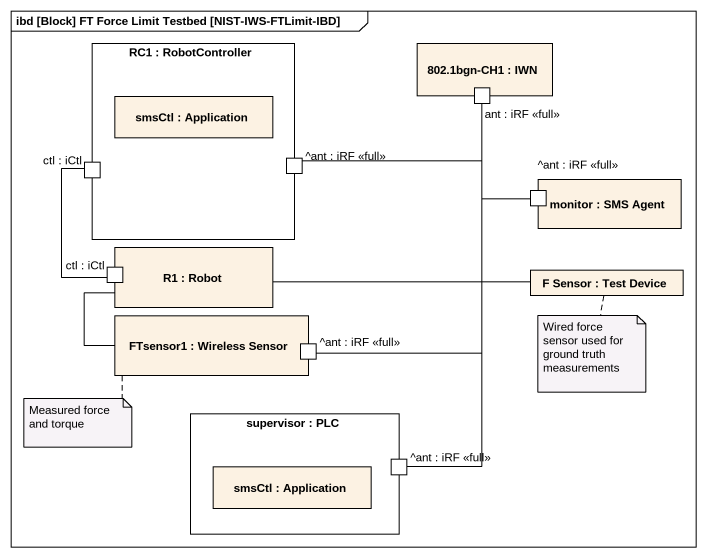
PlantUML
@startuml
mainframe ibd [Block] FT Force Limit Testbed [NIST-IWS-FTLimit-IBD]
rectangle "RC1 : RobotController" as RC1 {
  rectangle "smsCtl : Application" as smsCtl
  port "ctl : iCtl" as ctl_iCtl
  port "^ant : iRF <<full>>" as ant_iRF_full_2
}
rectangle "802.1bgn-CH1 : IWN" as p802_1bgn_CH1 {
  port "ant : iRF <<full>>" as ant_iRF_full
}
rectangle "monitor : SMS Agent" as monitor {
  port "^ant : iRF <<full>>" as ant_iRF_full_3
}
rectangle "R1 : Robot" as R1 {
  port "ctl : iCtl" as ctl_iCtl_2
}
rectangle "F Sensor : Test Device" as F_Sensor
rectangle "FTsensor1 : Wireless Sensor" as FTsensor1 {
  port "^ant : iRF <<full>>" as ant_iRF_full_4
}
rectangle "supervisor : PLC" as supervisor {
  rectangle "smsCtl : Application" as smsCtl_2
  port "^ant : iRF <<full>>" as ant_iRF_full_5
}
ctl_iCtl -- ctl_iCtl_2
ant_iRF_full_2 -right- ant_iRF_full
ant_iRF_full_3 -up- ant_iRF_full
F_Sensor -left- R1
FTsensor1 -up- R1
ant_iRF_full_4 -up- ant_iRF_full
ant_iRF_full_5 -up- ant_iRF_full
note bottom of F_Sensor : Wired force sensor used for ground truth measurements
note left of FTsensor1 : Measured force and torque
@enduml
